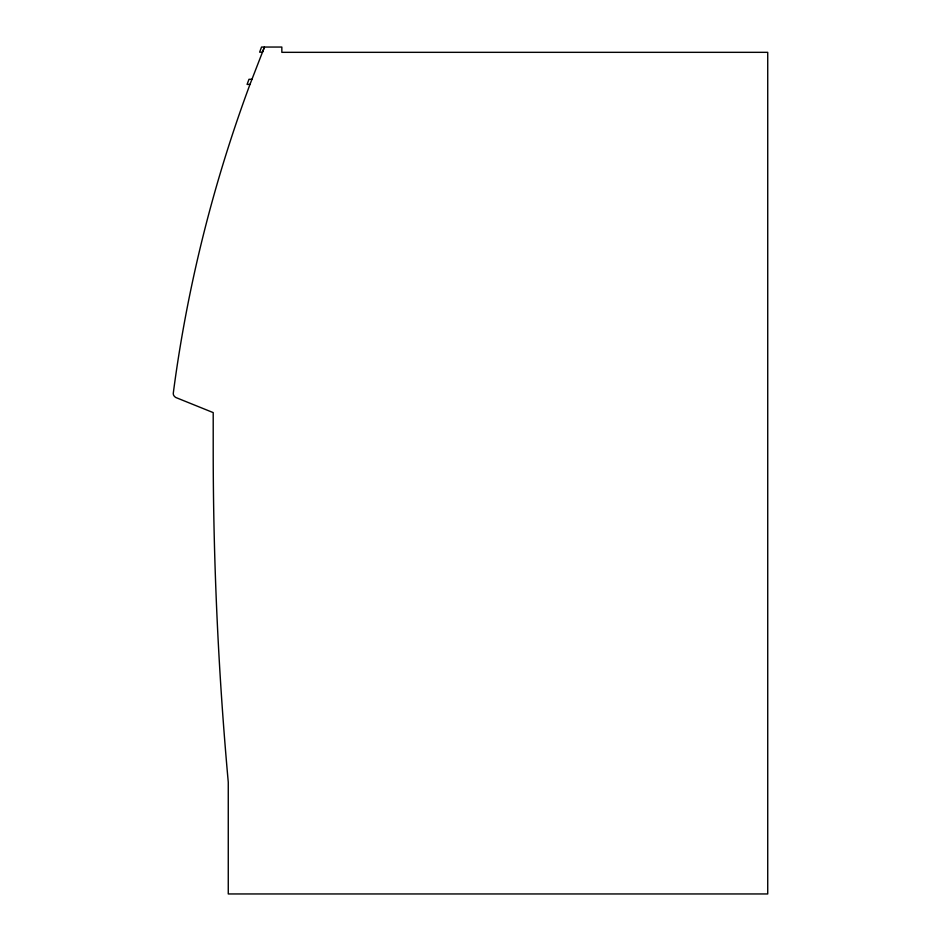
<?xml version="1.0" encoding="UTF-8"?>
<svg xmlns="http://www.w3.org/2000/svg" width="941" height="941" viewBox="0 0 941 941"><rect width="100%" height="100%" fill="white"/><g stroke="black" fill="none" stroke-linecap="round" stroke-linejoin="round"><path stroke-width="1.41" d="M249.977 84.408L264.445 47.05L262.527 52.167L259.634 52.167L261.539 47.05L281.841 47.05L281.841 52.331L767.727 52.331L767.727 893.95L228.263 893.95L228.263 782.171C218.241 671.615 213.207 560.601 213.207 449.598L213.207 412.605L175.696 397.455C173.732 395.973 173.309 395.055 173.273 393.326C177.084 363.967 181.907 334.737 187.588 305.684C202.35 230.392 223.288 156.324 249.977 84.408L247.083 84.408L248.989 79.291L251.894 79.291"/></g></svg>
